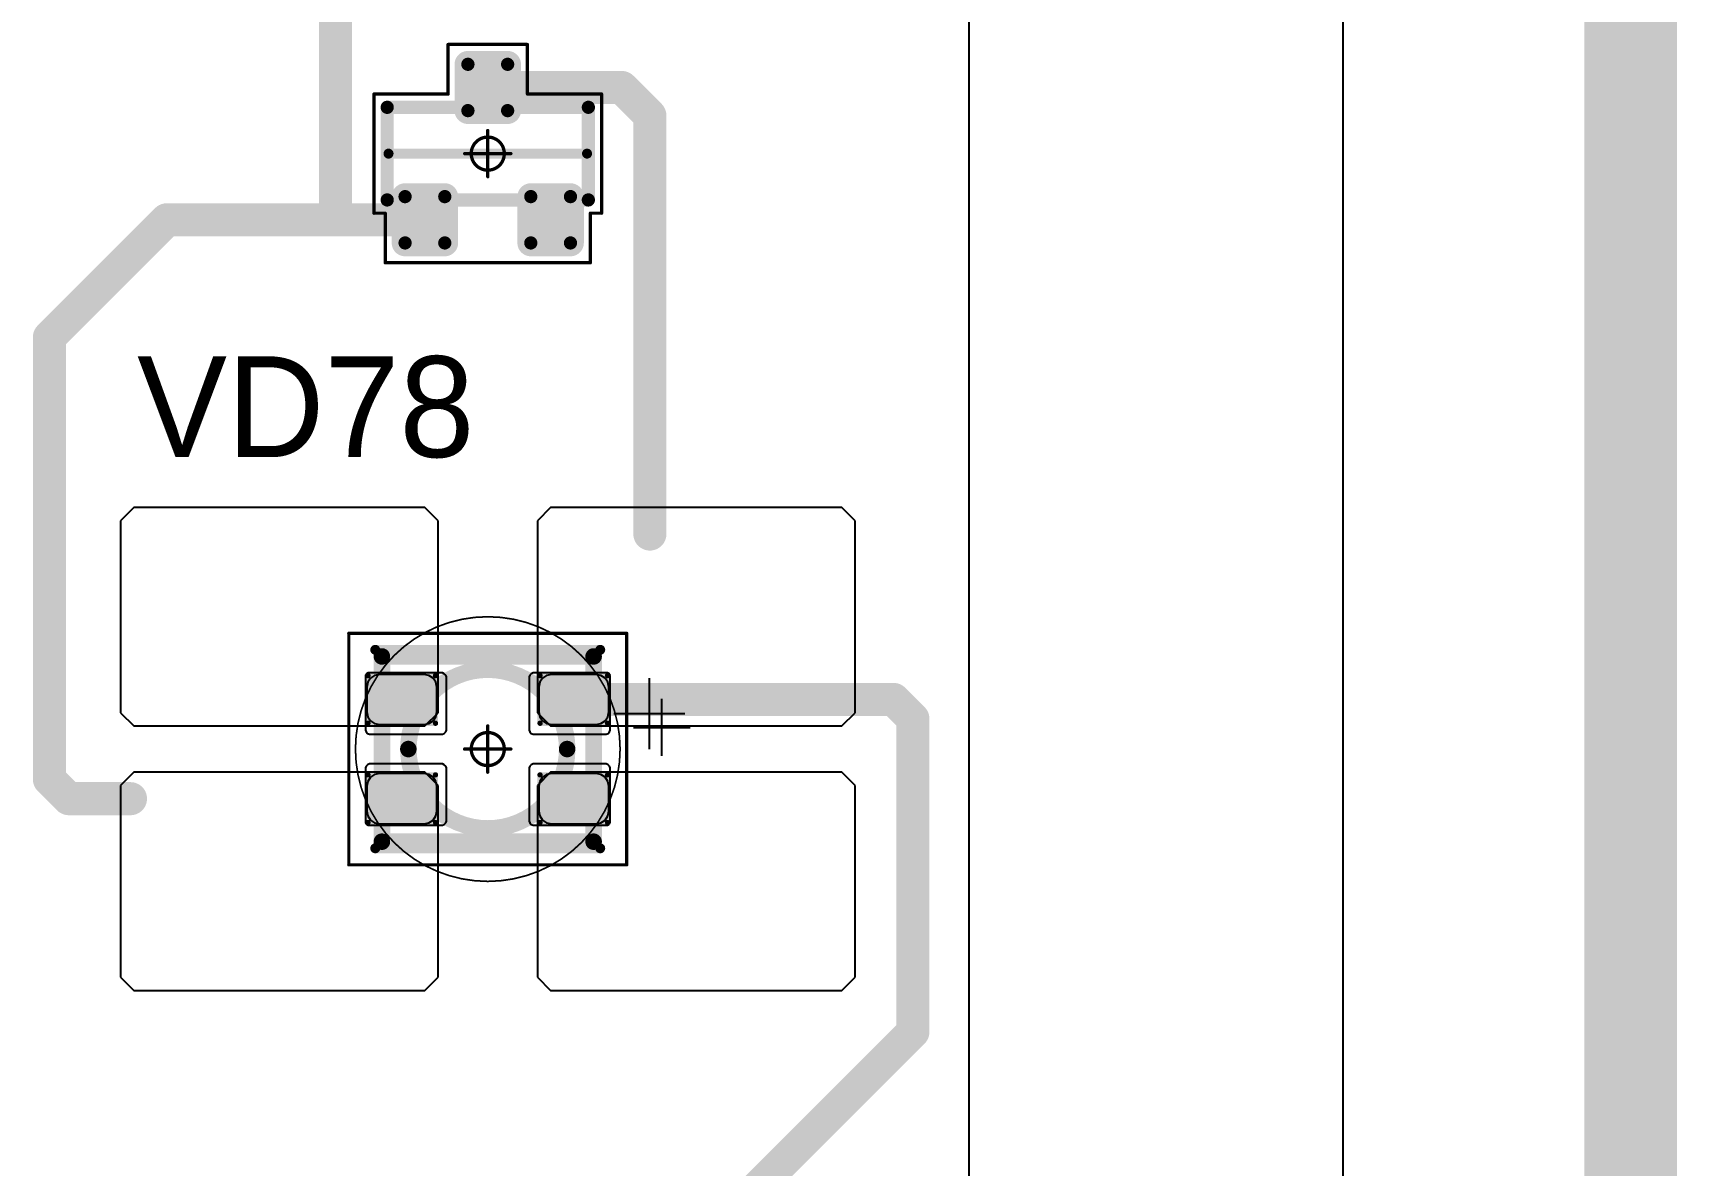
# Model space of a CAD drawing. Header units: millimetres. Extents: x 0 to 400, y 0 to 511.
# Drawn here: x 213.12 to 237.97, y 235.21 to 252.33 of the extents above; entities that cross this region are included whole.
import ezdxf

# ---------------------------------------------------------------- set-up
doc = ezdxf.new("R2010")
doc.units = ezdxf.units.MM
for name, color, linetype in [('Mechanical13', 56, 'Continuous'), ('Mechanical15', 56, 'Continuous'), ('Mechanical2', 216, 'Continuous'), ('TopLayer', 1, 'Continuous'), ('TopOverlay', 2, 'Continuous'), ('TopPaste', 8, 'Continuous'), ('TopSolder', 216, 'Continuous')]:
    doc.layers.add(name, color=color, linetype=linetype)

# ---------------------------------------------------------------- blocks, each defined once
blk = doc.blocks.new('SOT23_519')
at = {"layer": 'Mechanical13', "const_width": 0.2}
for points in [[(-0.7, 1.52), (0.7, 1.52)], [(-0.7, 1.52), (-0.7, -1.52)], [(0.7, 1.52), (0.7, -1.52)], [(-0.7, -1.52), (0.7, -1.52)]]:
    blk.add_lwpolyline(points, dxfattribs=at)
at = {"layer": 'Mechanical13', "const_width": 0.1}
for points in [[(-0.75, 1.52, 1), (-0.65, 1.52, 1)], [(-0.75, 1.52, 1), (-0.65, 1.52, 1)], [(0.65, 1.52, 1), (0.75, 1.52, 1)], [(0.65, 1.52, 1), (0.75, 1.52, 1)], [(-0.75, -1.52, 1), (-0.65, -1.52, 1)], [(-0.75, -1.52, 1), (-0.65, -1.52, 1)], [(0.65, -1.52, 1), (0.75, -1.52, 1)], [(0.65, -1.52, 1), (0.75, -1.52, 1)]]:
    blk.add_lwpolyline(points, format="xyb", close=True, dxfattribs=at)
at = {"layer": 'Mechanical15', "const_width": 0.05}
for points in [[(-0.9, 1.72), (-0.9, 1.55)], [(-0.9, 1.72), (0.9, 1.72)], [(0.9, 1.72), (0.9, 0.6)], [(-1.65, 1.55), (-1.65, -1.55)], [(-1.65, 1.55), (-0.9, 1.55)], [(0.9, 0.6), (1.65, 0.6)], [(1.65, 0.6), (1.65, -0.6)], [(0, 0.35), (0, -0.35)], [(-0.35, 0), (0.35, 0)], [(0.9, -0.6), (1.65, -0.6)], [(0.9, -0.6), (0.9, -1.72)], [(-1.65, -1.55), (-0.9, -1.55)], [(-0.9, -1.55), (-0.9, -1.72)], [(-0.9, -1.72), (0.9, -1.72)]]:
    blk.add_lwpolyline(points, dxfattribs=at)
at = {"layer": 'Mechanical15'}
for points, const_width in [([(-0.913, 1.72, 1), (-0.888, 1.72, 1)], 0.025), ([(-0.913, 1.72, 1), (-0.888, 1.72, 1)], 0.025), ([(0.888, 1.72, 1), (0.913, 1.72, 1)], 0.025), ([(0.888, 1.72, 1), (0.913, 1.72, 1)], 0.025), ([(-1.662, 1.55, 1), (-1.637, 1.55, 1)], 0.025), ([(-1.662, 1.55, 1), (-1.637, 1.55, 1)], 0.025), ([(-0.913, 1.55, 1), (-0.888, 1.55, 1)], 0.025), ([(-0.913, 1.55, 1), (-0.888, 1.55, 1)], 0.025), ([(0.888, 0.6, 1), (0.913, 0.6, 1)], 0.025), ([(0.888, 0.6, 1), (0.913, 0.6, 1)], 0.025), ([(1.637, 0.6, 1), (1.662, 0.6, 1)], 0.025), ([(1.637, 0.6, 1), (1.662, 0.6, 1)], 0.025), ([(0.25, 0, 1), (-0.25, 0, 1)], 0.05), ([(-0.012, 0.35, 1), (0.012, 0.35, 1)], 0.025), ([(-0.362, 0, 1), (-0.337, 0, 1)], 0.025), ([(-0.262, 0, 1), (-0.238, 0, 1)], 0.025), ([(0.238, 0, 1), (0.262, 0, 1)], 0.025), ([(0.337, 0, 1), (0.362, 0, 1)], 0.025), ([(-0.012, -0.35, 1), (0.012, -0.35, 1)], 0.025), ([(0.888, -0.6, 1), (0.913, -0.6, 1)], 0.025), ([(0.888, -0.6, 1), (0.913, -0.6, 1)], 0.025), ([(1.637, -0.6, 1), (1.662, -0.6, 1)], 0.025), ([(1.637, -0.6, 1), (1.662, -0.6, 1)], 0.025), ([(-1.662, -1.55, 1), (-1.637, -1.55, 1)], 0.025), ([(-1.662, -1.55, 1), (-1.637, -1.55, 1)], 0.025), ([(-0.913, -1.55, 1), (-0.888, -1.55, 1)], 0.025), ([(-0.913, -1.55, 1), (-0.888, -1.55, 1)], 0.025), ([(-0.913, -1.72, 1), (-0.888, -1.72, 1)], 0.025), ([(-0.913, -1.72, 1), (-0.888, -1.72, 1)], 0.025), ([(0.888, -1.72, 1), (0.913, -1.72, 1)], 0.025), ([(0.888, -1.72, 1), (0.913, -1.72, 1)], 0.025)]:
    blk.add_lwpolyline(points, format="xyb", close=True, dxfattribs=dict(at, const_width=const_width))
at = {"layer": 'TopLayer', "const_width": 0.1}
for points in [[(-1.4, 1.25, 1), (-1.3, 1.25, 1)], [(-0.7, 1.25, 1), (-0.6, 1.25, 1)], [(-1.4, 0.65, 1), (-1.3, 0.65, 1)], [(-0.7, 0.65, 1), (-0.6, 0.65, 1)], [(0.6, 0.3, 1), (0.7, 0.3, 1)], [(1.3, 0.3, 1), (1.4, 0.3, 1)], [(0.6, -0.3, 1), (0.7, -0.3, 1)], [(1.3, -0.3, 1), (1.4, -0.3, 1)], [(-1.4, -0.65, 1), (-1.3, -0.65, 1)], [(-0.7, -0.65, 1), (-0.6, -0.65, 1)], [(-1.4, -1.25, 1), (-1.3, -1.25, 1)], [(-0.7, -1.25, 1), (-0.6, -1.25, 1)]]:
    blk.add_lwpolyline(points, format="xyb", close=True, dxfattribs=at)
at = {"layer": 'TopLayer'}
for points in [[(-1.45, 1.25), (-1.45, 0.65), (-0.55, 1.25), (-0.55, 0.65)], [(-1.35, 1.35), (-1.35, 0.55), (-0.65, 1.35), (-0.65, 0.55)], [(0.55, 0.3), (0.55, -0.3), (1.45, 0.3), (1.45, -0.3)], [(0.65, 0.4), (0.65, -0.4), (1.35, 0.4), (1.35, -0.4)], [(-1.45, -0.65), (-1.45, -1.25), (-0.55, -0.65), (-0.55, -1.25)], [(-1.35, -0.55), (-1.35, -1.35), (-0.65, -0.55), (-0.65, -1.35)]]:
    blk.add_solid(points, dxfattribs=at)
at = {"layer": 'TopOverlay', "const_width": 0.15}
blk.add_lwpolyline([(0, 1.5), (0, -1.5)], dxfattribs=at)
at = {"layer": 'TopOverlay', "const_width": 0.075}
for points in [[(-0.038, 1.5, 1), (0.038, 1.5, 1)], [(-0.038, -1.5, 1), (0.038, -1.5, 1)]]:
    blk.add_lwpolyline(points, format="xyb", close=True, dxfattribs=at)
at = {"layer": 'TopPaste', "const_width": 0.075}
for points in [[(-1.387, 1.25, 1), (-1.313, 1.25, 1)], [(-0.687, 1.25, 1), (-0.613, 1.25, 1)], [(-1.387, 0.65, 1), (-1.313, 0.65, 1)], [(-0.687, 0.65, 1), (-0.613, 0.65, 1)], [(0.613, 0.3, 1), (0.687, 0.3, 1)], [(1.313, 0.3, 1), (1.387, 0.3, 1)], [(0.613, -0.3, 1), (0.687, -0.3, 1)], [(1.313, -0.3, 1), (1.387, -0.3, 1)], [(-1.387, -0.65, 1), (-1.313, -0.65, 1)], [(-0.687, -0.65, 1), (-0.613, -0.65, 1)], [(-1.387, -1.25, 1), (-1.313, -1.25, 1)], [(-0.687, -1.25, 1), (-0.613, -1.25, 1)]]:
    blk.add_lwpolyline(points, format="xyb", close=True, dxfattribs=at)
at = {"layer": 'TopPaste'}
for points in [[(-1.425, 1.25), (-1.425, 0.65), (-0.575, 1.25), (-0.575, 0.65)], [(-1.35, 1.325), (-1.35, 0.575), (-0.65, 1.325), (-0.65, 0.575)], [(0.575, 0.3), (0.575, -0.3), (1.425, 0.3), (1.425, -0.3)], [(0.65, 0.375), (0.65, -0.375), (1.35, 0.375), (1.35, -0.375)], [(-1.425, -0.65), (-1.425, -1.25), (-0.575, -0.65), (-0.575, -1.25)], [(-1.35, -0.575), (-1.35, -1.325), (-0.65, -0.575), (-0.65, -1.325)]]:
    blk.add_solid(points, dxfattribs=at)
at = {"layer": 'TopSolder', "const_width": 0.202}
for points in [[(-1.451, 1.25, 1), (-1.249, 1.25, 1)], [(-0.751, 1.25, 1), (-0.549, 1.25, 1)], [(-1.451, 0.65, 1), (-1.249, 0.65, 1)], [(-0.751, 0.65, 1), (-0.549, 0.65, 1)], [(0.549, 0.3, 1), (0.751, 0.3, 1)], [(1.249, 0.3, 1), (1.451, 0.3, 1)], [(0.549, -0.3, 1), (0.751, -0.3, 1)], [(1.249, -0.3, 1), (1.451, -0.3, 1)], [(-1.451, -0.65, 1), (-1.249, -0.65, 1)], [(-0.751, -0.65, 1), (-0.549, -0.65, 1)], [(-1.451, -1.25, 1), (-1.249, -1.25, 1)], [(-0.751, -1.25, 1), (-0.549, -1.25, 1)]]:
    blk.add_lwpolyline(points, format="xyb", close=True, dxfattribs=at)
at = {"layer": 'TopSolder'}
for points in [[(-1.552, 1.25), (-1.552, 0.65), (-0.448, 1.25), (-0.448, 0.65)], [(-1.35, 1.452), (-1.35, 0.448), (-0.65, 1.452), (-0.65, 0.448)], [(0.65, 0.502), (0.65, -0.502), (1.35, 0.502), (1.35, -0.502)], [(0.448, 0.3), (0.448, -0.3), (1.552, 0.3), (1.552, -0.3)], [(-1.35, -0.448), (-1.35, -1.452), (-0.65, -0.448), (-0.65, -1.452)], [(-1.552, -0.65), (-1.552, -1.25), (-0.448, -0.65), (-0.448, -1.25)]]:
    blk.add_solid(points, dxfattribs=at)
blk = doc.blocks.new('E65F_723')
at = {"layer": 'Mechanical13'}
for p, q in [((2.441, 1.071), (2.441, 0)), ((1.905, 0.536), (2.976, 0.536))]:
    blk.add_line(p, q, dxfattribs=at)
at = {"layer": 'Mechanical13', "const_width": 0.25}
for points in [[(-1.6, -1.4), (-1.6, 1.4)], [(-1.6, 1.4), (1.6, 1.4)], [(1.6, -1.4), (1.6, 1.4)], [(-1.6, -1.4), (1.6, -1.4)]]:
    blk.add_lwpolyline(points, dxfattribs=at)
at = {"layer": 'Mechanical13'}
for points, const_width in [([(-1.663, 1.4, 1), (-1.538, 1.4, 1)], 0.125), ([(-1.663, 1.4, 1), (-1.538, 1.4, 1)], 0.125), ([(1.537, 1.4, 1), (1.662, 1.4, 1)], 0.125), ([(1.537, 1.4, 1), (1.662, 1.4, 1)], 0.125), ([(1.2, 0, 1), (-1.2, 0, 1)], 0.25), ([(-1.263, 0, 1), (-1.138, 0, 1)], 0.125), ([(1.137, 0, 1), (1.262, 0, 1)], 0.125), ([(-1.663, -1.4, 1), (-1.538, -1.4, 1)], 0.125), ([(-1.663, -1.4, 1), (-1.538, -1.4, 1)], 0.125), ([(1.537, -1.4, 1), (1.662, -1.4, 1)], 0.125), ([(1.537, -1.4, 1), (1.662, -1.4, 1)], 0.125)]:
    blk.add_lwpolyline(points, format="xyb", close=True, dxfattribs=dict(at, const_width=const_width))
at = {"layer": 'Mechanical15', "const_width": 0.05}
for points in [[(-2.1, 1.75), (2.1, 1.75)], [(-2.1, -1.75), (-2.1, 1.75)], [(2.1, -1.75), (2.1, 1.75)], [(0, -0.35), (0, 0.35)], [(0, -0.35), (0, 0.35)], [(-0.35, 0), (0.35, 0)], [(-0.35, 0), (0.35, 0)], [(-2.1, -1.75), (2.1, -1.75)]]:
    blk.add_lwpolyline(points, dxfattribs=at)
at = {"layer": 'Mechanical15'}
for points, const_width in [([(-2.113, 1.75, 1), (-2.088, 1.75, 1)], 0.025), ([(-2.113, 1.75, 1), (-2.088, 1.75, 1)], 0.025), ([(2.087, 1.75, 1), (2.112, 1.75, 1)], 0.025), ([(2.087, 1.75, 1), (2.112, 1.75, 1)], 0.025), ([(0.25, 0, 1), (-0.25, 0, 1)], 0.05), ([(0.25, 0, 1), (-0.25, 0, 1)], 0.05), ([(-0.013, 0.35, 1), (0.012, 0.35, 1)], 0.025), ([(-0.013, 0.35, 1), (0.012, 0.35, 1)], 0.025), ([(-0.363, 0, 1), (-0.338, 0, 1)], 0.025), ([(-0.363, 0, 1), (-0.338, 0, 1)], 0.025), ([(-0.263, 0, 1), (-0.238, 0, 1)], 0.025), ([(-0.263, 0, 1), (-0.238, 0, 1)], 0.025), ([(0.237, 0, 1), (0.262, 0, 1)], 0.025), ([(0.237, 0, 1), (0.262, 0, 1)], 0.025), ([(0.337, 0, 1), (0.362, 0, 1)], 0.025), ([(0.337, 0, 1), (0.362, 0, 1)], 0.025), ([(-0.013, -0.35, 1), (0.012, -0.35, 1)], 0.025), ([(-0.013, -0.35, 1), (0.012, -0.35, 1)], 0.025), ([(-2.113, -1.75, 1), (-2.088, -1.75, 1)], 0.025), ([(-2.113, -1.75, 1), (-2.088, -1.75, 1)], 0.025), ([(2.087, -1.75, 1), (2.112, -1.75, 1)], 0.025), ([(2.087, -1.75, 1), (2.112, -1.75, 1)], 0.025)]:
    blk.add_lwpolyline(points, format="xyb", close=True, dxfattribs=dict(at, const_width=const_width))
at = {"layer": 'TopLayer'}
for p, q in [((-5.35, 3.65), (-5.55, 3.45)), ((-0.95, 3.65), (-5.35, 3.65)), ((-5.35, 3.65), (-5.35, 3.65)), ((-0.75, 3.45), (-0.95, 3.65)), ((0.95, 3.65), (0.75, 3.45)), ((5.35, 3.65), (0.95, 3.65)), ((0.95, 3.65), (0.95, 3.65)), ((5.55, 3.45), (5.35, 3.65)), ((-5.55, 3.45), (-5.55, 3.45)), ((-5.55, 3.45), (-5.55, 0.55)), ((-0.75, 0.55), (-0.75, 3.45)), ((0.75, 3.45), (0.75, 3.45)), ((0.75, 3.45), (0.75, 0.55)), ((5.55, 0.55), (5.55, 3.45)), ((-5.55, 0.55), (-5.35, 0.35)), ((-0.95, 0.35), (-0.75, 0.55)), ((0.75, 0.55), (0.95, 0.35)), ((5.35, 0.35), (5.55, 0.55)), ((-5.35, 0.35), (-0.95, 0.35)), ((0.95, 0.35), (5.35, 0.35)), ((-5.35, -0.35), (-5.55, -0.55)), ((-0.95, -0.35), (-5.35, -0.35)), ((-5.35, -0.35), (-5.35, -0.35)), ((-0.75, -0.55), (-0.95, -0.35)), ((0.95, -0.35), (0.75, -0.55)), ((5.35, -0.35), (0.95, -0.35)), ((0.95, -0.35), (0.95, -0.35)), ((5.55, -0.55), (5.35, -0.35)), ((-5.55, -0.55), (-5.55, -0.55)), ((-5.55, -0.55), (-5.55, -3.45)), ((-0.75, -3.45), (-0.75, -0.55)), ((0.75, -0.55), (0.75, -0.55)), ((0.75, -0.55), (0.75, -3.45)), ((5.55, -3.45), (5.55, -0.55)), ((-5.55, -3.45), (-5.35, -3.65)), ((-0.95, -3.65), (-0.75, -3.45)), ((0.75, -3.45), (0.95, -3.65)), ((5.35, -3.65), (5.55, -3.45)), ((-5.35, -3.65), (-0.95, -3.65)), ((0.95, -3.65), (5.35, -3.65))]:
    blk.add_line(p, q, dxfattribs=at)
at = {"layer": 'TopLayer', "const_width": 0.04}
for points in [[(-1.83, 1.11, 1), (-1.79, 1.11, 1)], [(-0.81, 1.11, 1), (-0.77, 1.11, 1)], [(0.77, 1.11, 1), (0.81, 1.11, 1)], [(1.79, 1.11, 1), (1.83, 1.11, 1)], [(-1.83, 0.39, 1), (-1.79, 0.39, 1)], [(-0.81, 0.39, 1), (-0.77, 0.39, 1)], [(0.77, 0.39, 1), (0.81, 0.39, 1)], [(1.79, 0.39, 1), (1.83, 0.39, 1)], [(-1.83, -0.39, 1), (-1.79, -0.39, 1)], [(-0.81, -0.39, 1), (-0.77, -0.39, 1)], [(0.77, -0.39, 1), (0.81, -0.39, 1)], [(1.79, -0.39, 1), (1.83, -0.39, 1)], [(-1.83, -1.11, 1), (-1.79, -1.11, 1)], [(-0.81, -1.11, 1), (-0.77, -1.11, 1)], [(0.77, -1.11, 1), (0.81, -1.11, 1)], [(1.79, -1.11, 1), (1.83, -1.11, 1)]]:
    blk.add_lwpolyline(points, format="xyb", close=True, dxfattribs=at)
at = {"layer": 'TopLayer'}
for points in [[(-1.85, 1.11), (-1.85, 0.39), (-0.75, 1.11), (-0.75, 0.39)], [(-1.81, 1.15), (-1.81, 0.35), (-0.79, 1.15), (-0.79, 0.35)], [(0.75, 1.11), (0.75, 0.39), (1.85, 1.11), (1.85, 0.39)], [(0.79, 1.15), (0.79, 0.35), (1.81, 1.15), (1.81, 0.35)], [(-1.85, -0.39), (-1.85, -1.11), (-0.75, -0.39), (-0.75, -1.11)], [(-1.81, -0.35), (-1.81, -1.15), (-0.79, -0.35), (-0.79, -1.15)], [(0.75, -0.39), (0.75, -1.11), (1.85, -0.39), (1.85, -1.11)], [(0.79, -0.35), (0.79, -1.15), (1.81, -0.35), (1.81, -1.15)]]:
    blk.add_solid(points, dxfattribs=at)
at = {"layer": 'TopOverlay'}
for p, q in [((2.628, 0.757), (2.628, -0.1)), ((2.2, 0.328), (3.057, 0.328))]:
    blk.add_line(p, q, dxfattribs=at)
at = {"layer": 'TopOverlay', "const_width": 0.15}
for points in [[(-1.7, 1.5), (1.7, 1.5)], [(-1.7, -1.5), (1.7, -1.5)]]:
    blk.add_lwpolyline(points, dxfattribs=at)
at = {"layer": 'TopOverlay', "const_width": 0.075}
for points in [[(-1.738, 1.5, 1), (-1.663, 1.5, 1)], [(1.662, 1.5, 1), (1.737, 1.5, 1)], [(-1.738, -1.5, 1), (-1.663, -1.5, 1)], [(1.662, -1.5, 1), (1.737, -1.5, 1)]]:
    blk.add_lwpolyline(points, format="xyb", close=True, dxfattribs=at)
at = {"layer": 'TopPaste'}
for p, q in [((-1.814, 1.011), (-1.829, 0.938)), ((-1.773, 1.073), (-1.814, 1.011)), ((-1.711, 1.114), (-1.773, 1.073)), ((-1.638, 1.129), (-1.711, 1.114)), ((-0.963, 1.129), (-1.638, 1.129)), ((-0.889, 1.114), (-0.963, 1.129)), ((-0.827, 1.073), (-0.889, 1.114)), ((-0.786, 1.011), (-0.827, 1.073)), ((-0.771, 0.938), (-0.786, 1.011)), ((0.786, 1.011), (0.771, 0.938)), ((0.827, 1.073), (0.786, 1.011)), ((0.889, 1.114), (0.827, 1.073)), ((0.962, 1.129), (0.889, 1.114)), ((1.637, 1.129), (0.962, 1.129)), ((1.711, 1.114), (1.637, 1.129)), ((1.773, 1.073), (1.711, 1.114)), ((1.814, 1.011), (1.773, 1.073)), ((1.829, 0.938), (1.814, 1.011)), ((-1.829, 0.938), (-1.829, 0.563)), ((-0.771, 0.563), (-0.771, 0.938)), ((0.771, 0.938), (0.771, 0.563)), ((1.829, 0.563), (1.829, 0.938)), ((-1.829, 0.563), (-1.814, 0.489)), ((-0.786, 0.489), (-0.771, 0.563)), ((0.771, 0.563), (0.786, 0.489)), ((1.814, 0.489), (1.829, 0.563)), ((-1.814, 0.489), (-1.773, 0.427)), ((-1.773, 0.427), (-1.711, 0.386)), ((-1.711, 0.386), (-1.638, 0.371)), ((-1.638, 0.371), (-0.963, 0.371)), ((-0.963, 0.371), (-0.889, 0.386)), ((-0.889, 0.386), (-0.827, 0.427)), ((-0.827, 0.427), (-0.786, 0.489)), ((0.786, 0.489), (0.827, 0.427)), ((0.827, 0.427), (0.889, 0.386)), ((0.889, 0.386), (0.962, 0.371)), ((0.962, 0.371), (1.637, 0.371)), ((1.637, 0.371), (1.711, 0.386)), ((1.711, 0.386), (1.773, 0.427)), ((1.773, 0.427), (1.814, 0.489)), ((-1.814, -0.489), (-1.829, -0.563)), ((-1.773, -0.427), (-1.814, -0.489)), ((-1.711, -0.386), (-1.773, -0.427)), ((-1.638, -0.371), (-1.711, -0.386)), ((-0.963, -0.371), (-1.638, -0.371)), ((-0.889, -0.386), (-0.963, -0.371)), ((-0.827, -0.427), (-0.889, -0.386)), ((-0.786, -0.489), (-0.827, -0.427)), ((-0.771, -0.563), (-0.786, -0.489)), ((0.786, -0.489), (0.771, -0.563)), ((0.827, -0.427), (0.786, -0.489)), ((0.889, -0.386), (0.827, -0.427)), ((0.962, -0.371), (0.889, -0.386)), ((1.637, -0.371), (0.962, -0.371)), ((1.711, -0.386), (1.637, -0.371)), ((1.773, -0.427), (1.711, -0.386)), ((1.814, -0.489), (1.773, -0.427)), ((1.829, -0.563), (1.814, -0.489)), ((-1.829, -0.563), (-1.829, -0.938)), ((-0.771, -0.938), (-0.771, -0.563)), ((0.771, -0.563), (0.771, -0.938)), ((1.829, -0.938), (1.829, -0.563)), ((-1.829, -0.938), (-1.814, -1.011)), ((-0.786, -1.011), (-0.771, -0.938)), ((0.771, -0.938), (0.786, -1.011)), ((1.814, -1.011), (1.829, -0.938)), ((-1.814, -1.011), (-1.773, -1.073)), ((-1.773, -1.073), (-1.711, -1.114)), ((-1.711, -1.114), (-1.638, -1.129)), ((-1.638, -1.129), (-0.963, -1.129)), ((-0.963, -1.129), (-0.889, -1.114)), ((-0.889, -1.114), (-0.827, -1.073)), ((-0.827, -1.073), (-0.786, -1.011)), ((0.786, -1.011), (0.827, -1.073)), ((0.827, -1.073), (0.889, -1.114)), ((0.889, -1.114), (0.962, -1.129)), ((0.962, -1.129), (1.637, -1.129)), ((1.637, -1.129), (1.711, -1.114)), ((1.711, -1.114), (1.773, -1.073)), ((1.773, -1.073), (1.814, -1.011))]:
    blk.add_line(p, q, dxfattribs=at)
at = {"layer": 'TopSolder'}
for p, q in [((-1.842, 1.129), (-1.85, 1.111)), ((-1.85, 1.111), (-1.85, 1.101)), ((-1.85, 1.101), (-1.85, 1.101)), ((-1.85, 1.101), (-1.85, 0.301)), ((-1.828, 1.143), (-1.842, 1.129)), ((-1.81, 1.151), (-1.828, 1.143)), ((-1.8, 1.151), (-1.81, 1.151)), ((-0.7, 1.151), (-1.8, 1.151)), ((-0.685, 1.151), (-0.7, 1.151)), ((-0.7, 1.151), (-0.7, 1.151)), ((-0.658, 1.139), (-0.685, 1.151)), ((-0.636, 1.118), (-0.658, 1.139)), ((-0.625, 1.09), (-0.636, 1.118)), ((-0.625, 1.076), (-0.625, 1.09)), ((-0.625, 0.301), (-0.625, 1.076)), ((0.636, 1.118), (0.625, 1.09)), ((0.625, 1.09), (0.625, 1.076)), ((0.625, 1.076), (0.625, 1.076)), ((0.625, 1.076), (0.625, 0.301)), ((0.657, 1.139), (0.636, 1.118)), ((0.685, 1.151), (0.657, 1.139)), ((0.7, 1.151), (0.685, 1.151)), ((1.8, 1.151), (0.7, 1.151)), ((1.81, 1.151), (1.8, 1.151)), ((1.8, 1.151), (1.8, 1.151)), ((1.828, 1.143), (1.81, 1.151)), ((1.842, 1.129), (1.828, 1.143)), ((1.85, 1.111), (1.842, 1.129)), ((1.85, 1.101), (1.85, 1.111)), ((1.85, 0.301), (1.85, 1.101)), ((-1.85, 0.301), (-1.85, 0.286)), ((-1.85, 0.286), (-1.839, 0.258)), ((-1.839, 0.258), (-1.818, 0.237)), ((-0.658, 0.237), (-0.636, 0.258)), ((-0.636, 0.258), (-0.625, 0.286)), ((-0.625, 0.286), (-0.625, 0.301)), ((-0.625, 0.301), (-0.625, 0.301)), ((0.625, 0.301), (0.625, 0.286)), ((0.625, 0.286), (0.636, 0.258)), ((0.636, 0.258), (0.657, 0.237)), ((1.817, 0.237), (1.839, 0.258)), ((1.839, 0.258), (1.85, 0.286)), ((1.85, 0.286), (1.85, 0.301)), ((1.85, 0.301), (1.85, 0.301)), ((-1.818, 0.237), (-1.79, 0.226)), ((-1.79, 0.226), (-1.775, 0.226)), ((-1.775, 0.226), (-1.775, 0.226)), ((-1.775, 0.226), (-0.7, 0.226)), ((-0.7, 0.226), (-0.685, 0.226)), ((-0.685, 0.226), (-0.658, 0.237)), ((0.657, 0.237), (0.685, 0.226)), ((0.685, 0.226), (0.7, 0.226)), ((0.7, 0.226), (0.7, 0.226)), ((0.7, 0.226), (1.775, 0.226)), ((1.775, 0.226), (1.79, 0.226)), ((1.79, 0.226), (1.817, 0.237)), ((-1.818, -0.236), (-1.839, -0.257)), ((-1.79, -0.224), (-1.818, -0.236)), ((-1.775, -0.224), (-1.79, -0.224)), ((-0.7, -0.224), (-1.775, -0.224)), ((-0.685, -0.224), (-0.7, -0.224)), ((-0.7, -0.224), (-0.7, -0.224)), ((-0.658, -0.236), (-0.685, -0.224)), ((-0.636, -0.257), (-0.658, -0.236)), ((0.657, -0.236), (0.636, -0.257)), ((0.685, -0.224), (0.657, -0.236)), ((0.7, -0.224), (0.685, -0.224)), ((1.775, -0.224), (0.7, -0.224)), ((1.79, -0.224), (1.775, -0.224)), ((1.775, -0.224), (1.775, -0.224)), ((1.817, -0.236), (1.79, -0.224)), ((1.839, -0.257), (1.817, -0.236)), ((-1.839, -0.257), (-1.85, -0.285)), ((-1.85, -0.285), (-1.85, -0.299)), ((-1.85, -0.299), (-1.85, -0.299)), ((-1.85, -0.299), (-1.85, -1.099)), ((-0.625, -0.285), (-0.636, -0.257)), ((-0.625, -0.299), (-0.625, -0.285)), ((-0.625, -1.074), (-0.625, -0.299)), ((0.636, -0.257), (0.625, -0.285)), ((0.625, -0.285), (0.625, -0.299)), ((0.625, -0.299), (0.625, -0.299)), ((0.625, -0.299), (0.625, -1.074)), ((1.85, -0.285), (1.839, -0.257)), ((1.85, -0.299), (1.85, -0.285)), ((1.85, -1.099), (1.85, -0.299)), ((-1.85, -1.099), (-1.85, -1.109)), ((-1.85, -1.109), (-1.842, -1.128)), ((-1.842, -1.128), (-1.828, -1.142)), ((-1.828, -1.142), (-1.81, -1.149)), ((-1.81, -1.149), (-1.8, -1.149)), ((-1.8, -1.149), (-0.7, -1.149)), ((-1.8, -1.149), (-1.8, -1.149)), ((-0.7, -1.149), (-0.685, -1.149)), ((-0.685, -1.149), (-0.658, -1.138)), ((-0.658, -1.138), (-0.636, -1.117)), ((-0.636, -1.117), (-0.625, -1.089)), ((-0.625, -1.089), (-0.625, -1.074)), ((-0.625, -1.074), (-0.625, -1.074)), ((0.625, -1.074), (0.625, -1.089)), ((0.625, -1.089), (0.636, -1.117)), ((0.636, -1.117), (0.657, -1.138)), ((0.657, -1.138), (0.685, -1.149)), ((0.685, -1.149), (0.7, -1.149)), ((0.7, -1.149), (1.8, -1.149)), ((0.7, -1.149), (0.7, -1.149)), ((1.8, -1.149), (1.81, -1.149)), ((1.81, -1.149), (1.828, -1.142)), ((1.828, -1.142), (1.842, -1.128)), ((1.842, -1.128), (1.85, -1.109)), ((1.85, -1.109), (1.85, -1.099)), ((1.85, -1.099), (1.85, -1.099))]:
    blk.add_line(p, q, dxfattribs=at)

msp = doc.modelspace()

# ---------------------------------------------------------------- linework, layer by layer
at = {"layer": 'Mechanical2'}
for points, const_width in [([(222, 241.5, 1), (218, 241.5, 1)], 0.0254), ([(220, 243.5, 1), (220, 243.5, 1)], 0.0005), ([(217.994, 241.5, 1), (218.006, 241.5, 1)], 0.0127), ([(218, 241.5, 1), (218, 241.5, 1)], 0.0005), ([(221.994, 241.5, 1), (222.006, 241.5, 1)], 0.0127), ([(222, 241.5, 1), (222, 241.5, 1)], 0.0005), ([(220, 239.5, 1), (220, 239.5, 1)], 0.0005)]:
    msp.add_lwpolyline(points, format="xyb", close=True, dxfattribs=dict(at, const_width=const_width))
at = {"layer": 'Mechanical2', "const_width": 0.001}
for points in [[(220, 239.5), (220, 243.5)], [(218, 241.5), (222, 241.5)]]:
    msp.add_lwpolyline(points, dxfattribs=at)
at = {"layer": 'TopLayer'}
for p, q in [((227.275, 180.7), (227.275, 414)), ((232.925, 414), (232.925, 180.7))]:
    msp.add_line(p, q, dxfattribs=at)
for points, const_width in [([(237.275, 180.925), (237.275, 341.45)], 1.4), ([(217.7, 249.5), (217.7, 252.725)], 0.5), ([(220, 251.5), (222.025, 251.5)], 0.5), ([(222.025, 251.5), (222.45, 251.075)], 0.5), ([(222.45, 244.75), (222.45, 251.075)], 0.5), ([(213.375, 247.725), (215.15, 249.5)], 0.5), ([(215.15, 249.5), (219.05, 249.5)], 0.5), ([(213.375, 242.15), (213.375, 247.725)], 0.5), ([(213.375, 241.043), (213.375, 242.15)], 0.5), ([(221.3, 242.25), (226.132, 242.25)], 0.5), ([(226.132, 242.25), (226.425, 241.957)], 0.5), ([(226.425, 237.225), (226.425, 241.957)], 0.5), ([(213.375, 241.043), (213.668, 240.75)], 0.5), ([(213.668, 240.75), (214.6, 240.75)], 0.5), ([(223.8, 234.6), (226.425, 237.225)], 0.5)]:
    msp.add_lwpolyline(points, dxfattribs=dict(at, const_width=const_width))
at = {"layer": 'TopLayer', "const_width": 0.25}
for points in [[(219.875, 251.5, 1), (220.125, 251.5, 1)], [(221.9, 251.5, 1), (222.15, 251.5, 1)], [(221.9, 251.5, 1), (222.15, 251.5, 1)], [(222.325, 251.075, 1), (222.575, 251.075, 1)], [(222.325, 251.075, 1), (222.575, 251.075, 1)], [(215.025, 249.5, 1), (215.275, 249.5, 1)], [(215.025, 249.5, 1), (215.275, 249.5, 1)], [(217.575, 249.5, 1), (217.825, 249.5, 1)], [(218.925, 249.5, 1), (219.175, 249.5, 1)], [(213.25, 247.725, 1), (213.5, 247.725, 1)], [(213.25, 247.725, 1), (213.5, 247.725, 1)], [(222.325, 244.75, 1), (222.575, 244.75, 1)], [(213.25, 242.15, 1), (213.5, 242.15, 1)], [(213.25, 242.15, 1), (213.5, 242.15, 1)], [(221.175, 242.25, 1), (221.425, 242.25, 1)], [(226.007, 242.25, 1), (226.257, 242.25, 1)], [(226.007, 242.25, 1), (226.257, 242.25, 1)], [(226.3, 241.957, 1), (226.55, 241.957, 1)], [(226.3, 241.957, 1), (226.55, 241.957, 1)], [(213.25, 241.043, 1), (213.5, 241.043, 1)], [(213.25, 241.043, 1), (213.5, 241.043, 1)], [(213.543, 240.75, 1), (213.793, 240.75, 1)], [(213.543, 240.75, 1), (213.793, 240.75, 1)], [(214.475, 240.75, 1), (214.725, 240.75, 1)], [(226.3, 237.225, 1), (226.55, 237.225, 1)], [(226.3, 237.225, 1), (226.55, 237.225, 1)]]:
    msp.add_lwpolyline(points, format="xyb", close=True, dxfattribs=at)

# ---------------------------------------------------------------- block references
for name, p, rotation in [('SOT23_519', (220, 250.5), 90), ('E65F_723', (220, 241.5), 360)]:
    msp.add_blockref(name, p, dxfattribs=dict(rotation=rotation))

# ---------------------------------------------------------------- texts
at = {"layer": 'TopOverlay'}
msp.add_text('VD78', height=1.524, dxfattribs=at).set_placement((214.7, 245.913))

doc.saveas('drawing.dxf')
